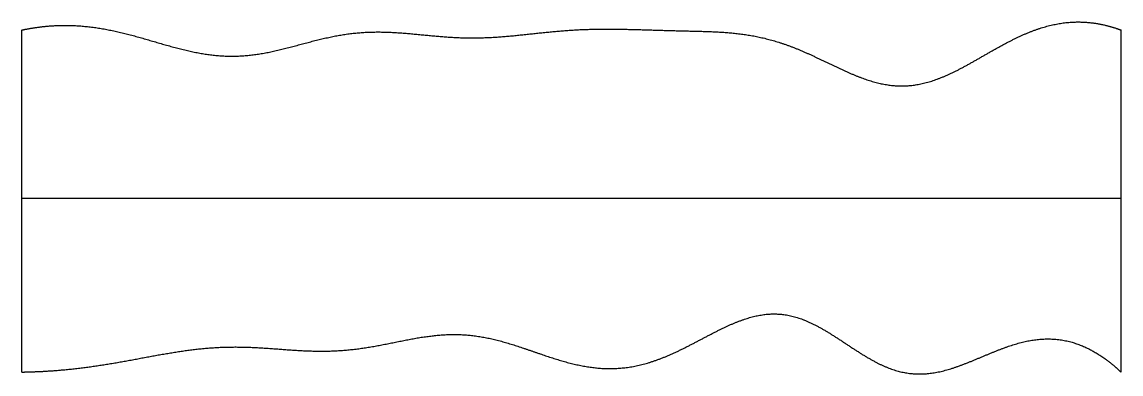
# Model space of a CAD drawing. Header units: millimetres. Extents: x 0 to 10, y -0.1 to 3.1.
import ezdxf

# ---------------------------------------------------------------- set-up
doc = ezdxf.new("R2010")
doc.units = ezdxf.units.MM
doc.layers.get('0').update_dxf_attribs({"linetype": 'CONTINUOUS'})

msp = doc.modelspace()

# ---------------------------------------------------------------- linework, layer by layer
for points in [[(0, 3.055), (0.04, 3.064), (0.121, 3.079), (0.242, 3.095), (0.404, 3.103), (0.605, 3.09), (0.807, 3.057), (1.008, 3.008), (1.208, 2.948), (1.409, 2.889), (1.609, 2.841), (1.809, 2.814), (2.009, 2.814), (2.208, 2.841), (2.408, 2.889), (2.608, 2.945), (2.808, 2.996), (3.008, 3.03), (3.209, 3.042), (3.411, 3.034), (3.613, 3.015), (3.815, 2.994), (4.016, 2.981), (4.218, 2.983), (4.419, 2.997), (4.621, 3.019), (4.822, 3.041), (5.023, 3.058), (5.225, 3.065), (5.426, 3.064), (5.628, 3.059), (5.83, 3.052), (6.032, 3.047), (6.233, 3.043), (6.435, 3.034), (6.636, 3.01), (6.836, 2.965), (7.035, 2.896), (7.234, 2.805), (7.431, 2.707), (7.628, 2.618), (7.823, 2.556), (8.018, 2.535), (8.212, 2.562), (8.407, 2.633), (8.602, 2.734), (8.797, 2.85), (8.994, 2.961), (9.191, 3.053), (9.391, 3.114), (9.592, 3.138), (9.754, 3.125), (9.877, 3.097), (9.959, 3.07), (10, 3.055)], [(0, -0.055), (0, 0.069), (0, 0.318), (0, 0.691), (0, 1.189), (0, 1.811), (0, 2.309), (0, 2.682), (0, 2.931), (0, 3.055)], [(10, -0.055), (10, 0.069), (10, 0.318), (10, 0.691), (10, 1.189), (10, 1.811), (10, 2.309), (10, 2.682), (10, 2.931), (10, 3.055)], [(0, 1.527), (0.4, 1.527), (1.2, 1.527), (2.4, 1.527), (4, 1.527), (6, 1.527), (7.6, 1.527), (8.8, 1.527), (9.6, 1.527), (10, 1.527)], [(0, -0.055), (0.04, -0.054), (0.121, -0.052), (0.242, -0.047), (0.404, -0.034), (0.606, -0.01), (0.807, 0.021), (1.009, 0.057), (1.211, 0.096), (1.413, 0.131), (1.614, 0.159), (1.816, 0.174), (2.018, 0.175), (2.22, 0.164), (2.422, 0.147), (2.625, 0.134), (2.827, 0.133), (3.03, 0.149), (3.232, 0.182), (3.434, 0.225), (3.636, 0.265), (3.837, 0.29), (4.037, 0.29), (4.237, 0.261), (4.436, 0.207), (4.635, 0.138), (4.835, 0.068), (5.035, 0.009), (5.236, -0.026), (5.437, -0.029), (5.639, 0.004), (5.842, 0.073), (6.044, 0.169), (6.246, 0.279), (6.446, 0.382), (6.645, 0.458), (6.841, 0.488), (7.036, 0.46), (7.229, 0.376), (7.421, 0.255), (7.612, 0.123), (7.805, 0.007), (7.999, -0.067), (8.196, -0.085), (8.395, -0.05), (8.596, 0.023), (8.798, 0.112), (9, 0.194), (9.202, 0.247), (9.403, 0.256), (9.604, 0.214), (9.763, 0.135), (9.882, 0.05), (9.961, -0.018), (10, -0.055)]]:
    msp.add_open_spline(points, degree=5)

doc.saveas('drawing.dxf')
